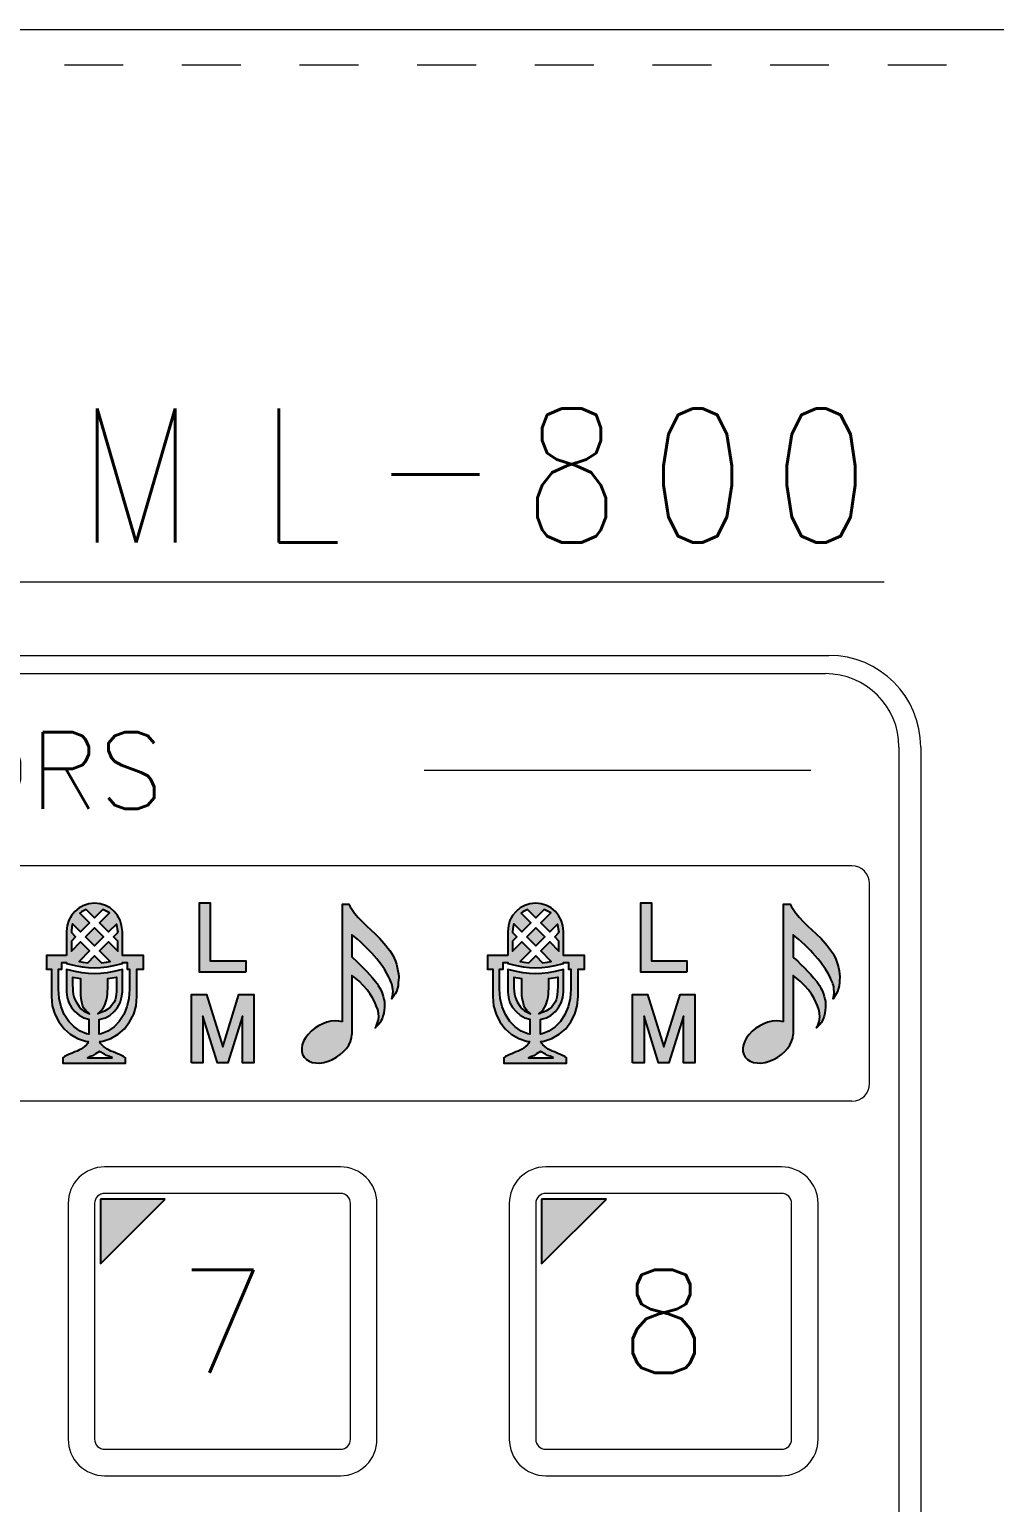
# Model space of a CAD drawing. Header units: inches. Extents: x 4.4 to 24.6, y 1.9 to 17.4.
# Drawn here: x 17.939 to 19.579, y 14.845 to 17.35 of the extents above; entities that cross this region are included whole.
import ezdxf
from ezdxf.enums import TextEntityAlignment as Align

# ---------------------------------------------------------------- set-up
doc = ezdxf.new("R2010")
doc.units = ezdxf.units.IN
doc.header["$LTSCALE"] = 0.4
doc.header["$MEASUREMENT"] = 0
doc.linetypes.add('HIDDEN', pattern=[0.375, 0.25, -0.125])
for name, color, linetype, lineweight in [('ML800-HIDDEN', 7, 'HIDDEN', 5), ('ML800-OBJECT', 7, 'Continuous', 15), ('ML800-TEXT', 7, 'Continuous', 9)]:
    doc.layers.add(name, color=color, linetype=linetype, lineweight=lineweight)
doc.layers.add('ML800-LED', color=251, linetype='Continuous')
doc.styles.add('LARGETEXT', font='romans.shx', dxfattribs={"height": 0.09})
doc.styles.add('ML1600', font='romans.shx', dxfattribs={"width": 0.85, "height": 0.3})

msp = doc.modelspace()

# ---------------------------------------------------------------- hatches: boundary and pattern name
at = {"layer": 'ML800-LED'}
h = msp.add_hatch(color=256, dxfattribs=at)
h.paths.add_polyline_path([(18.1323, 15.7754), (18.1113, 15.7754), (18.0968, 15.7754), (18.0968, 15.8164), (18.0953, 15.8264), (18.0928, 15.8354), (18.0883, 15.8434), (18.0828, 15.8504), (18.0758, 15.8564), (18.0678, 15.8604), (18.0588, 15.8634), (18.0493, 15.8644), (18.0393, 15.8634), (18.0308, 15.8604), (18.0228, 15.8564), (18.0158, 15.8504), (18.0098, 15.8434), (18.0053, 15.8354), (18.0028, 15.8264), (18.0018, 15.8164), (18.0018, 15.7754), (17.9673, 15.7754), (17.9673, 15.7526), (17.9675, 15.7524), (17.9763, 15.7524), (17.9763, 15.7054), (17.9773, 15.6899), (17.9818, 15.6754), (17.9883, 15.6624), (17.9973, 15.6509), (18.0078, 15.6414), (18.0203, 15.6344), (18.0338, 15.6299), (18.0385, 15.6293), (18.0371, 15.6259), (18.0353, 15.6234), (18.0321, 15.6204), (18.0291, 15.6184), (18.0261, 15.6164), (18.0226, 15.6144), (18.0196, 15.6129), (18.0156, 15.6114), (18.0121, 15.6099), (18.0086, 15.6084), (18.0051, 15.6069), (18.0016, 15.6054), (17.9981, 15.6034), (17.9951, 15.6014), (17.9951, 15.5924), (18.1016, 15.5924), (18.1016, 15.6014), (18.0986, 15.6034), (18.0951, 15.6054), (18.0916, 15.6069), (18.0881, 15.6084), (18.0846, 15.6099), (18.0811, 15.6114), (18.0771, 15.6129), (18.0741, 15.6144), (18.0706, 15.6164), (18.0676, 15.6184), (18.0646, 15.6204), (18.0614, 15.6234), (18.0596, 15.6259), (18.0582, 15.6292), (18.0633, 15.6299), (18.0768, 15.6344), (18.0893, 15.6414), (18.1003, 15.6509), (18.1088, 15.6624), (18.1158, 15.6754), (18.1198, 15.6899), (18.1213, 15.7054), (18.1213, 15.7524), (18.1323, 15.7524)])
h.paths.add_polyline_path([(17.9878, 15.7524), (17.9937, 15.7524), (17.9938, 15.7525), (17.9938, 15.7634), (18.0018, 15.7634), (18.0018, 15.7616), (18.0164, 15.7583), (18.028, 15.7563), (18.039, 15.7549), (18.0493, 15.7544), (18.0596, 15.7549), (18.0706, 15.7563), (18.0822, 15.7583), (18.0966, 15.7616), (18.0968, 15.7618), (18.0968, 15.7634), (18.1048, 15.7634), (18.1048, 15.7524), (18.1088, 15.7524), (18.1088, 15.7179), (18.1078, 15.7024), (18.1043, 15.6879), (18.0988, 15.6749), (18.0913, 15.6634), (18.0823, 15.6539), (18.0718, 15.6469), (18.0603, 15.6424), (18.0572, 15.6419), (18.0572, 15.6668), (18.0588, 15.6669), (18.0678, 15.6694), (18.0758, 15.6739), (18.0828, 15.6799), (18.0883, 15.6869), (18.0928, 15.6949), (18.0953, 15.7039), (18.0968, 15.7134), (18.0968, 15.7514), (18.0822, 15.7481), (18.0706, 15.7461), (18.0596, 15.7447), (18.0493, 15.7442), (18.039, 15.7447), (18.028, 15.7461), (18.0164, 15.7481), (18.0018, 15.7514), (18.0018, 15.7134), (18.0028, 15.7039), (18.0053, 15.6949), (18.0098, 15.6869), (18.0158, 15.6799), (18.0228, 15.6739), (18.0308, 15.6694), (18.0393, 15.6669), (18.0395, 15.6669), (18.0395, 15.6418), (18.0358, 15.6424), (18.0248, 15.6469), (18.0143, 15.6539), (18.0053, 15.6634), (17.9978, 15.6749), (17.9923, 15.6879), (17.9888, 15.7024), (17.9878, 15.7179)], flags=17)
h.paths.add_polyline_path([(18.0098, 15.7829), (18.0098, 15.7999), (18.017, 15.8071), (18.0098, 15.8143), (18.0098, 15.816), (18.0107, 15.8249), (18.0119, 15.8292), (18.0255, 15.8155), (18.0408, 15.8308), (18.0244, 15.8472), (18.0273, 15.8497), (18.0339, 15.853), (18.0351, 15.8535), (18.0493, 15.8393), (18.0634, 15.8534), (18.0647, 15.853), (18.0749, 15.8479), (18.0578, 15.8308), (18.0731, 15.8155), (18.0863, 15.8288), (18.0875, 15.8247), (18.0888, 15.8158), (18.0888, 15.8143), (18.0816, 15.8071), (18.0888, 15.7999), (18.0888, 15.7829), (18.0731, 15.7986), (18.0578, 15.7833), (18.0758, 15.7653), (18.0695, 15.7642), (18.061, 15.7631), (18.0493, 15.7748), (18.0376, 15.7631), (18.0292, 15.7642), (18.0228, 15.7653), (18.0408, 15.7833), (18.0255, 15.7986)], flags=16)
h.paths.add_polyline_path([(18.0118, 15.7382), (18.0257, 15.7355), (18.0257, 15.7229), (18.0258, 15.708), (18.0263, 15.7031), (18.0273, 15.6986), (18.0289, 15.691), (18.0307, 15.6866), (18.033, 15.6834), (18.0343, 15.6821), (18.0406, 15.6761), (18.0302, 15.6814), (18.0261, 15.6849), (18.023, 15.6885), (18.0179, 15.6967), (18.0159, 15.7008), (18.0141, 15.7053), (18.0131, 15.7094), (18.0124, 15.7145), (18.0121, 15.7196), (18.0118, 15.7246)], flags=16)
h.paths.add_polyline_path([(18.034, 15.8071), (18.0493, 15.8224), (18.0646, 15.8071), (18.0493, 15.7918)], flags=0)
h.paths.add_polyline_path([(18.0717, 15.736), (18.0867, 15.7388), (18.0867, 15.7242), (18.0866, 15.714), (18.0853, 15.7048), (18.0841, 15.7002), (18.0824, 15.6961), (18.0765, 15.688), (18.0719, 15.6844), (18.0663, 15.6808), (18.0546, 15.676), (18.0617, 15.6829), (18.0643, 15.6868), (18.0665, 15.6912), (18.0696, 15.7001), (18.0705, 15.7045), (18.071, 15.7094), (18.0713, 15.7139), (18.0716, 15.7193), (18.0717, 15.7238)], flags=16)
h.paths.add_polyline_path([(18.0576, 15.6121), (18.0659, 15.6074), (18.0695, 15.6056), (18.0737, 15.604), (18.0797, 15.6014), (18.0372, 15.6014), (18.0376, 15.6016), (18.042, 15.6035), (18.0459, 15.6049), (18.0507, 15.6082)], flags=16)
h = msp.add_hatch(color=256, dxfattribs=at)
h.paths.add_polyline_path([(18.2465, 15.8642), (18.2273, 15.8642), (18.2273, 15.7477), (18.3068, 15.7477), (18.3068, 15.7659), (18.2465, 15.7659)])
h.paths.add_polyline_path([(18.2396, 15.7092), (18.2138, 15.7092), (18.2138, 15.5927), (18.2334, 15.5927), (18.2334, 15.6725), (18.258, 15.5927), (18.2757, 15.5927), (18.3007, 15.6723), (18.3007, 15.5927), (18.3199, 15.5927), (18.3199, 15.7092), (18.2946, 15.7092), (18.2671, 15.62)])
h = msp.add_hatch(color=256, dxfattribs=at)
edge = h.paths.add_edge_path()
edge.add_line((18.5114, 15.8256), (18.5041, 15.8333))
edge.add_line((18.5041, 15.8333), (18.4977, 15.84))
edge.add_line((18.4977, 15.84), (18.4914, 15.8476))
edge.add_line((18.4914, 15.8476), (18.4869, 15.8541))
edge.add_line((18.4869, 15.8541), (18.4841, 15.8583))
edge.add_line((18.4841, 15.8583), (18.4818, 15.8626))
edge.add_line((18.4818, 15.8626), (18.4708, 15.8626))
edge.add_line((18.4708, 15.8626), (18.4708, 15.6625))
edge.add_ellipse((18.4441, 15.6284), major_axis=(0.0395, 0.0245), ratio=0.664119, start_angle=20.1276, end_angle=344.8088)
edge.add_line((18.4868, 15.6412), (18.4868, 15.6536))
edge.add_line((18.4868, 15.6536), (18.4868, 15.7415))
edge.add_line((18.4868, 15.7415), (18.4906, 15.7387))
edge.add_line((18.4906, 15.7387), (18.4991, 15.7315))
edge.add_line((18.4991, 15.7315), (18.5067, 15.7238))
edge.add_line((18.5067, 15.7238), (18.5128, 15.7172))
edge.add_line((18.5128, 15.7172), (18.5181, 15.7096))
edge.add_line((18.5181, 15.7096), (18.5219, 15.7032))
edge.add_line((18.5219, 15.7032), (18.5258, 15.6958))
edge.add_line((18.5258, 15.6958), (18.5282, 15.6896))
edge.add_line((18.5282, 15.6896), (18.5306, 15.6833))
edge.add_line((18.5306, 15.6833), (18.532, 15.6771))
edge.add_line((18.532, 15.6771), (18.5324, 15.6711))
edge.add_line((18.5324, 15.6711), (18.532, 15.6661))
edge.add_line((18.532, 15.6661), (18.531, 15.6632))
edge.add_line((18.531, 15.6632), (18.5305, 15.6612))
edge.add_line((18.5305, 15.6612), (18.5287, 15.6564))
edge.add_line((18.5287, 15.6564), (18.5278, 15.6544))
edge.add_line((18.5278, 15.6544), (18.5266, 15.6525))
edge.add_line((18.5266, 15.6525), (18.5322, 15.658))
edge.add_line((18.5322, 15.658), (18.5345, 15.6608))
edge.add_line((18.5345, 15.6608), (18.5368, 15.6646))
edge.add_line((18.5368, 15.6646), (18.5381, 15.6675))
edge.add_line((18.5381, 15.6675), (18.5396, 15.6724))
edge.add_line((18.5396, 15.6724), (18.5411, 15.6773))
edge.add_line((18.5411, 15.6773), (18.5416, 15.6822))
edge.add_line((18.5416, 15.6822), (18.542, 15.6872))
edge.add_line((18.542, 15.6872), (18.5422, 15.6922))
edge.add_line((18.5422, 15.6922), (18.542, 15.6973))
edge.add_line((18.542, 15.6973), (18.5411, 15.7014))
edge.add_line((18.5411, 15.7014), (18.5399, 15.7055))
edge.add_line((18.5399, 15.7055), (18.5386, 15.7097))
edge.add_line((18.5386, 15.7097), (18.5375, 15.7128))
edge.add_line((18.5375, 15.7128), (18.5359, 15.717))
edge.add_line((18.5359, 15.717), (18.5342, 15.7201))
edge.add_line((18.5342, 15.7201), (18.5315, 15.7244))
edge.add_line((18.5315, 15.7244), (18.5295, 15.7276))
edge.add_line((18.5295, 15.7276), (18.5271, 15.7309))
edge.add_line((18.5271, 15.7309), (18.5217, 15.7374))
edge.add_line((18.5217, 15.7374), (18.5169, 15.7429))
edge.add_line((18.5169, 15.7429), (18.512, 15.7484))
edge.add_line((18.512, 15.7484), (18.5062, 15.7546))
edge.add_line((18.5062, 15.7546), (18.4996, 15.7609))
edge.add_line((18.4996, 15.7609), (18.4941, 15.7662))
edge.add_line((18.4941, 15.7662), (18.4888, 15.7711))
edge.add_line((18.4888, 15.7711), (18.4868, 15.7729))
edge.add_line((18.4868, 15.7729), (18.4868, 15.8106))
edge.add_line((18.4868, 15.8106), (18.4906, 15.8075))
edge.add_line((18.4906, 15.8075), (18.4962, 15.8029))
edge.add_line((18.4962, 15.8029), (18.5013, 15.7984))
edge.add_line((18.5013, 15.7984), (18.5072, 15.7928))
edge.add_line((18.5072, 15.7928), (18.5118, 15.7884))
edge.add_line((18.5118, 15.7884), (18.5164, 15.7839))
edge.add_line((18.5164, 15.7839), (18.5206, 15.7795))
edge.add_line((18.5206, 15.7795), (18.5291, 15.7696))
edge.add_line((18.5291, 15.7696), (18.5327, 15.7653))
edge.add_line((18.5327, 15.7653), (18.5364, 15.7599))
edge.add_line((18.5364, 15.7599), (18.5421, 15.7519))
edge.add_line((18.5421, 15.7519), (18.5464, 15.745))
edge.add_line((18.5464, 15.745), (18.5498, 15.7384))
edge.add_line((18.5498, 15.7384), (18.5512, 15.7353))
edge.add_line((18.5512, 15.7353), (18.5536, 15.7294))
edge.add_line((18.5536, 15.7294), (18.5545, 15.7272))
edge.add_line((18.5545, 15.7272), (18.5554, 15.7243))
edge.add_line((18.5554, 15.7243), (18.556, 15.7214))
edge.add_line((18.556, 15.7214), (18.5564, 15.7174))
edge.add_line((18.5564, 15.7174), (18.5567, 15.7144))
edge.add_line((18.5567, 15.7144), (18.5566, 15.7113))
edge.add_line((18.5566, 15.7113), (18.5562, 15.7082))
edge.add_line((18.5562, 15.7082), (18.5554, 15.7046))
edge.add_line((18.5554, 15.7046), (18.5548, 15.7018))
edge.add_line((18.5548, 15.7018), (18.5601, 15.7102))
edge.add_line((18.5601, 15.7102), (18.5624, 15.7144))
edge.add_line((18.5624, 15.7144), (18.5642, 15.7196))
edge.add_line((18.5642, 15.7196), (18.5652, 15.7237))
edge.add_line((18.5652, 15.7237), (18.5657, 15.7298))
edge.add_line((18.5657, 15.7298), (18.5659, 15.7321))
edge.add_line((18.5659, 15.7321), (18.5664, 15.7389))
edge.add_line((18.5664, 15.7389), (18.5658, 15.744))
edge.add_line((18.5658, 15.744), (18.565, 15.7491))
edge.add_line((18.565, 15.7491), (18.5639, 15.7552))
edge.add_line((18.5639, 15.7552), (18.5624, 15.7604))
edge.add_line((18.5624, 15.7604), (18.5609, 15.7656))
edge.add_line((18.5609, 15.7656), (18.5588, 15.7708))
edge.add_line((18.5588, 15.7708), (18.5568, 15.775))
edge.add_line((18.5568, 15.775), (18.5542, 15.7793))
edge.add_line((18.5542, 15.7793), (18.5512, 15.7836))
edge.add_line((18.5512, 15.7836), (18.548, 15.7879))
edge.add_line((18.548, 15.7879), (18.5447, 15.7922))
edge.add_line((18.5447, 15.7922), (18.5413, 15.7966))
edge.add_line((18.5413, 15.7966), (18.5345, 15.8043))
edge.add_line((18.5345, 15.8043), (18.5262, 15.8121))
edge.add_line((18.5262, 15.8121), (18.5188, 15.8188))
edge.add_line((18.5188, 15.8188), (18.5114, 15.8256))
h = msp.add_hatch(color=256, dxfattribs=at)
h.paths.add_polyline_path([(18.8823, 15.7754), (18.8613, 15.7754), (18.8468, 15.7754), (18.8468, 15.8164), (18.8453, 15.8264), (18.8428, 15.8354), (18.8383, 15.8434), (18.8328, 15.8504), (18.8258, 15.8564), (18.8178, 15.8604), (18.8088, 15.8634), (18.7993, 15.8644), (18.7893, 15.8634), (18.7808, 15.8604), (18.7728, 15.8564), (18.7658, 15.8504), (18.7598, 15.8434), (18.7553, 15.8354), (18.7528, 15.8264), (18.7518, 15.8164), (18.7518, 15.7754), (18.7173, 15.7754), (18.7173, 15.7526), (18.7175, 15.7524), (18.7263, 15.7524), (18.7263, 15.7054), (18.7273, 15.6899), (18.7318, 15.6754), (18.7383, 15.6624), (18.7473, 15.6509), (18.7578, 15.6414), (18.7703, 15.6344), (18.7838, 15.6299), (18.7885, 15.6293), (18.7871, 15.6259), (18.7853, 15.6234), (18.7821, 15.6204), (18.7791, 15.6184), (18.7761, 15.6164), (18.7726, 15.6144), (18.7696, 15.6129), (18.7656, 15.6114), (18.7621, 15.6099), (18.7586, 15.6084), (18.7551, 15.6069), (18.7516, 15.6054), (18.7481, 15.6034), (18.7451, 15.6014), (18.7451, 15.5924), (18.8516, 15.5924), (18.8516, 15.6014), (18.8486, 15.6034), (18.8451, 15.6054), (18.8416, 15.6069), (18.8381, 15.6084), (18.8346, 15.6099), (18.8311, 15.6114), (18.8271, 15.6129), (18.8241, 15.6144), (18.8206, 15.6164), (18.8176, 15.6184), (18.8146, 15.6204), (18.8114, 15.6234), (18.8096, 15.6259), (18.8082, 15.6292), (18.8133, 15.6299), (18.8268, 15.6344), (18.8393, 15.6414), (18.8503, 15.6509), (18.8588, 15.6624), (18.8658, 15.6754), (18.8698, 15.6899), (18.8713, 15.7054), (18.8713, 15.7524), (18.8823, 15.7524)])
h.paths.add_polyline_path([(18.7378, 15.7524), (18.7437, 15.7524), (18.7438, 15.7525), (18.7438, 15.7634), (18.7518, 15.7634), (18.7518, 15.7616), (18.7664, 15.7583), (18.778, 15.7563), (18.789, 15.7549), (18.7993, 15.7544), (18.8096, 15.7549), (18.8206, 15.7563), (18.8322, 15.7583), (18.8466, 15.7616), (18.8468, 15.7618), (18.8468, 15.7634), (18.8548, 15.7634), (18.8548, 15.7524), (18.8588, 15.7524), (18.8588, 15.7179), (18.8578, 15.7024), (18.8543, 15.6879), (18.8488, 15.6749), (18.8413, 15.6634), (18.8323, 15.6539), (18.8218, 15.6469), (18.8103, 15.6424), (18.8072, 15.6419), (18.8072, 15.6668), (18.8088, 15.6669), (18.8178, 15.6694), (18.8258, 15.6739), (18.8328, 15.6799), (18.8383, 15.6869), (18.8428, 15.6949), (18.8453, 15.7039), (18.8468, 15.7134), (18.8468, 15.7514), (18.8322, 15.7481), (18.8206, 15.7461), (18.8096, 15.7447), (18.7993, 15.7442), (18.789, 15.7447), (18.778, 15.7461), (18.7664, 15.7481), (18.7518, 15.7514), (18.7518, 15.7134), (18.7528, 15.7039), (18.7553, 15.6949), (18.7598, 15.6869), (18.7658, 15.6799), (18.7728, 15.6739), (18.7808, 15.6694), (18.7893, 15.6669), (18.7895, 15.6669), (18.7895, 15.6418), (18.7858, 15.6424), (18.7748, 15.6469), (18.7643, 15.6539), (18.7553, 15.6634), (18.7478, 15.6749), (18.7423, 15.6879), (18.7388, 15.7024), (18.7378, 15.7179)], flags=17)
h.paths.add_polyline_path([(18.7598, 15.7829), (18.7598, 15.7999), (18.767, 15.8071), (18.7598, 15.8143), (18.7598, 15.816), (18.7607, 15.8249), (18.7619, 15.8292), (18.7755, 15.8155), (18.7908, 15.8308), (18.7744, 15.8472), (18.7773, 15.8497), (18.7839, 15.853), (18.7851, 15.8535), (18.7993, 15.8393), (18.8134, 15.8534), (18.8147, 15.853), (18.8249, 15.8479), (18.8078, 15.8308), (18.8231, 15.8155), (18.8363, 15.8288), (18.8375, 15.8247), (18.8388, 15.8158), (18.8388, 15.8143), (18.8316, 15.8071), (18.8388, 15.7999), (18.8388, 15.7829), (18.8231, 15.7986), (18.8078, 15.7833), (18.8258, 15.7653), (18.8195, 15.7642), (18.811, 15.7631), (18.7993, 15.7748), (18.7876, 15.7631), (18.7792, 15.7642), (18.7728, 15.7653), (18.7908, 15.7833), (18.7755, 15.7986)], flags=16)
h.paths.add_polyline_path([(18.7618, 15.7382), (18.7757, 15.7355), (18.7757, 15.7229), (18.7758, 15.708), (18.7763, 15.7031), (18.7773, 15.6986), (18.7789, 15.691), (18.7807, 15.6866), (18.783, 15.6834), (18.7843, 15.6821), (18.7906, 15.6761), (18.7802, 15.6814), (18.7761, 15.6849), (18.773, 15.6885), (18.7679, 15.6967), (18.7659, 15.7008), (18.7641, 15.7053), (18.7631, 15.7094), (18.7624, 15.7145), (18.7621, 15.7196), (18.7618, 15.7246)], flags=16)
h.paths.add_polyline_path([(18.784, 15.8071), (18.7993, 15.8224), (18.8146, 15.8071), (18.7993, 15.7918)], flags=0)
h.paths.add_polyline_path([(18.8217, 15.736), (18.8367, 15.7388), (18.8367, 15.7242), (18.8366, 15.714), (18.8353, 15.7048), (18.8341, 15.7002), (18.8324, 15.6961), (18.8265, 15.688), (18.8219, 15.6844), (18.8163, 15.6808), (18.8046, 15.676), (18.8117, 15.6829), (18.8143, 15.6868), (18.8165, 15.6912), (18.8196, 15.7001), (18.8205, 15.7045), (18.821, 15.7094), (18.8213, 15.7139), (18.8216, 15.7193), (18.8217, 15.7238)], flags=16)
h.paths.add_polyline_path([(18.8076, 15.6121), (18.8159, 15.6074), (18.8195, 15.6056), (18.8237, 15.604), (18.8297, 15.6014), (18.7872, 15.6014), (18.7876, 15.6016), (18.792, 15.6035), (18.7959, 15.6049), (18.8007, 15.6082)], flags=16)
h = msp.add_hatch(color=256, dxfattribs=at)
h.paths.add_polyline_path([(18.9965, 15.8642), (18.9773, 15.8642), (18.9773, 15.7477), (19.0568, 15.7477), (19.0568, 15.7659), (18.9965, 15.7659)])
h.paths.add_polyline_path([(18.9896, 15.7092), (18.9638, 15.7092), (18.9638, 15.5927), (18.9834, 15.5927), (18.9834, 15.6725), (19.008, 15.5927), (19.0257, 15.5927), (19.0507, 15.6723), (19.0507, 15.5927), (19.0699, 15.5927), (19.0699, 15.7092), (19.0446, 15.7092), (19.0171, 15.62)])
h = msp.add_hatch(color=256, dxfattribs=at)
edge = h.paths.add_edge_path()
edge.add_line((19.2614, 15.8256), (19.2541, 15.8333))
edge.add_line((19.2541, 15.8333), (19.2477, 15.84))
edge.add_line((19.2477, 15.84), (19.2414, 15.8476))
edge.add_line((19.2414, 15.8476), (19.2369, 15.8541))
edge.add_line((19.2369, 15.8541), (19.2341, 15.8583))
edge.add_line((19.2341, 15.8583), (19.2318, 15.8626))
edge.add_line((19.2318, 15.8626), (19.2208, 15.8626))
edge.add_line((19.2208, 15.8626), (19.2208, 15.6625))
edge.add_ellipse((19.1941, 15.6284), major_axis=(0.0395, 0.0245), ratio=0.664119, start_angle=20.1276, end_angle=344.8088)
edge.add_line((19.2368, 15.6412), (19.2368, 15.6536))
edge.add_line((19.2368, 15.6536), (19.2368, 15.7415))
edge.add_line((19.2368, 15.7415), (19.2406, 15.7387))
edge.add_line((19.2406, 15.7387), (19.2491, 15.7315))
edge.add_line((19.2491, 15.7315), (19.2567, 15.7238))
edge.add_line((19.2567, 15.7238), (19.2628, 15.7172))
edge.add_line((19.2628, 15.7172), (19.2681, 15.7096))
edge.add_line((19.2681, 15.7096), (19.2719, 15.7032))
edge.add_line((19.2719, 15.7032), (19.2758, 15.6958))
edge.add_line((19.2758, 15.6958), (19.2782, 15.6896))
edge.add_line((19.2782, 15.6896), (19.2806, 15.6833))
edge.add_line((19.2806, 15.6833), (19.282, 15.6771))
edge.add_line((19.282, 15.6771), (19.2824, 15.6711))
edge.add_line((19.2824, 15.6711), (19.282, 15.6661))
edge.add_line((19.282, 15.6661), (19.281, 15.6632))
edge.add_line((19.281, 15.6632), (19.2805, 15.6612))
edge.add_line((19.2805, 15.6612), (19.2787, 15.6564))
edge.add_line((19.2787, 15.6564), (19.2778, 15.6544))
edge.add_line((19.2778, 15.6544), (19.2766, 15.6525))
edge.add_line((19.2766, 15.6525), (19.2822, 15.658))
edge.add_line((19.2822, 15.658), (19.2845, 15.6608))
edge.add_line((19.2845, 15.6608), (19.2868, 15.6646))
edge.add_line((19.2868, 15.6646), (19.2881, 15.6675))
edge.add_line((19.2881, 15.6675), (19.2896, 15.6724))
edge.add_line((19.2896, 15.6724), (19.2911, 15.6773))
edge.add_line((19.2911, 15.6773), (19.2916, 15.6822))
edge.add_line((19.2916, 15.6822), (19.292, 15.6872))
edge.add_line((19.292, 15.6872), (19.2922, 15.6922))
edge.add_line((19.2922, 15.6922), (19.292, 15.6973))
edge.add_line((19.292, 15.6973), (19.2911, 15.7014))
edge.add_line((19.2911, 15.7014), (19.2899, 15.7055))
edge.add_line((19.2899, 15.7055), (19.2886, 15.7097))
edge.add_line((19.2886, 15.7097), (19.2875, 15.7128))
edge.add_line((19.2875, 15.7128), (19.2859, 15.717))
edge.add_line((19.2859, 15.717), (19.2842, 15.7201))
edge.add_line((19.2842, 15.7201), (19.2815, 15.7244))
edge.add_line((19.2815, 15.7244), (19.2795, 15.7276))
edge.add_line((19.2795, 15.7276), (19.2771, 15.7309))
edge.add_line((19.2771, 15.7309), (19.2717, 15.7374))
edge.add_line((19.2717, 15.7374), (19.2669, 15.7429))
edge.add_line((19.2669, 15.7429), (19.262, 15.7484))
edge.add_line((19.262, 15.7484), (19.2562, 15.7546))
edge.add_line((19.2562, 15.7546), (19.2496, 15.7609))
edge.add_line((19.2496, 15.7609), (19.2441, 15.7662))
edge.add_line((19.2441, 15.7662), (19.2388, 15.7711))
edge.add_line((19.2388, 15.7711), (19.2368, 15.7729))
edge.add_line((19.2368, 15.7729), (19.2368, 15.8106))
edge.add_line((19.2368, 15.8106), (19.2406, 15.8075))
edge.add_line((19.2406, 15.8075), (19.2462, 15.8029))
edge.add_line((19.2462, 15.8029), (19.2513, 15.7984))
edge.add_line((19.2513, 15.7984), (19.2572, 15.7928))
edge.add_line((19.2572, 15.7928), (19.2618, 15.7884))
edge.add_line((19.2618, 15.7884), (19.2664, 15.7839))
edge.add_line((19.2664, 15.7839), (19.2706, 15.7795))
edge.add_line((19.2706, 15.7795), (19.2791, 15.7696))
edge.add_line((19.2791, 15.7696), (19.2827, 15.7653))
edge.add_line((19.2827, 15.7653), (19.2864, 15.7599))
edge.add_line((19.2864, 15.7599), (19.2921, 15.7519))
edge.add_line((19.2921, 15.7519), (19.2964, 15.745))
edge.add_line((19.2964, 15.745), (19.2998, 15.7384))
edge.add_line((19.2998, 15.7384), (19.3012, 15.7353))
edge.add_line((19.3012, 15.7353), (19.3036, 15.7294))
edge.add_line((19.3036, 15.7294), (19.3045, 15.7272))
edge.add_line((19.3045, 15.7272), (19.3054, 15.7243))
edge.add_line((19.3054, 15.7243), (19.306, 15.7214))
edge.add_line((19.306, 15.7214), (19.3064, 15.7174))
edge.add_line((19.3064, 15.7174), (19.3067, 15.7144))
edge.add_line((19.3067, 15.7144), (19.3066, 15.7113))
edge.add_line((19.3066, 15.7113), (19.3062, 15.7082))
edge.add_line((19.3062, 15.7082), (19.3054, 15.7046))
edge.add_line((19.3054, 15.7046), (19.3048, 15.7018))
edge.add_line((19.3048, 15.7018), (19.3101, 15.7102))
edge.add_line((19.3101, 15.7102), (19.3124, 15.7144))
edge.add_line((19.3124, 15.7144), (19.3142, 15.7196))
edge.add_line((19.3142, 15.7196), (19.3152, 15.7237))
edge.add_line((19.3152, 15.7237), (19.3157, 15.7298))
edge.add_line((19.3157, 15.7298), (19.3159, 15.7321))
edge.add_line((19.3159, 15.7321), (19.3164, 15.7389))
edge.add_line((19.3164, 15.7389), (19.3158, 15.744))
edge.add_line((19.3158, 15.744), (19.315, 15.7491))
edge.add_line((19.315, 15.7491), (19.3139, 15.7552))
edge.add_line((19.3139, 15.7552), (19.3124, 15.7604))
edge.add_line((19.3124, 15.7604), (19.3109, 15.7656))
edge.add_line((19.3109, 15.7656), (19.3088, 15.7708))
edge.add_line((19.3088, 15.7708), (19.3068, 15.775))
edge.add_line((19.3068, 15.775), (19.3042, 15.7793))
edge.add_line((19.3042, 15.7793), (19.3012, 15.7836))
edge.add_line((19.3012, 15.7836), (19.298, 15.7879))
edge.add_line((19.298, 15.7879), (19.2947, 15.7922))
edge.add_line((19.2947, 15.7922), (19.2913, 15.7966))
edge.add_line((19.2913, 15.7966), (19.2845, 15.8043))
edge.add_line((19.2845, 15.8043), (19.2762, 15.8121))
edge.add_line((19.2762, 15.8121), (19.2688, 15.8188))
edge.add_line((19.2688, 15.8188), (19.2614, 15.8256))
for points in [[(18.1694, 15.361), (18.0594, 15.361), (18.0594, 15.251)], [(18.9194, 15.361), (18.8094, 15.361), (18.8094, 15.251)]]:
    msp.add_hatch(color=256, dxfattribs=at).paths.add_polyline_path(points)

# ---------------------------------------------------------------- linework, layer by layer
at = {"layer": 'ML800-HIDDEN'}
msp.add_line((5.3979, 17.2895), (22.3859, 17.2895), dxfattribs=at)
at = {"layer": 'ML800-LED'}
for p, q in [((18.0594, 15.251), (18.1694, 15.361)), ((18.0594, 15.361), (18.0594, 15.251)), ((18.1694, 15.361), (18.0594, 15.361)), ((18.8094, 15.251), (18.9194, 15.361)), ((18.8094, 15.361), (18.8094, 15.251)), ((18.9194, 15.361), (18.8094, 15.361))]:
    msp.add_line(p, q, dxfattribs=at)
for points in [[(18.0018, 15.7754), (17.9673, 15.7754), (17.9673, 15.7524), (17.9763, 15.7524), (17.9763, 15.7054), (17.9773, 15.6899), (17.9818, 15.6754), (17.9883, 15.6624), (17.9973, 15.6509), (18.0078, 15.6414), (18.0203, 15.6344), (18.0338, 15.6299), (18.0385, 15.6293), (18.0371, 15.6259), (18.0353, 15.6234), (18.0321, 15.6204), (18.0291, 15.6184), (18.0261, 15.6164), (18.0226, 15.6144), (18.0196, 15.6129), (18.0156, 15.6114), (18.0121, 15.6099), (18.0086, 15.6084), (18.0051, 15.6069), (18.0016, 15.6054), (17.9981, 15.6034), (17.9951, 15.6014), (17.9951, 15.5924), (18.1016, 15.5924), (18.1016, 15.6014), (18.0986, 15.6034), (18.0951, 15.6054), (18.0916, 15.6069), (18.0881, 15.6084), (18.0846, 15.6099), (18.0811, 15.6114), (18.0771, 15.6129), (18.0741, 15.6144), (18.0706, 15.6164), (18.0676, 15.6184), (18.0646, 15.6204), (18.0614, 15.6234), (18.0596, 15.6259), (18.0582, 15.6292), (18.0633, 15.6299), (18.0768, 15.6344), (18.0893, 15.6414), (18.1003, 15.6509), (18.1088, 15.6624), (18.1158, 15.6754), (18.1198, 15.6899), (18.1213, 15.7054), (18.1213, 15.7524), (18.1323, 15.7524), (18.1323, 15.7754), (18.1113, 15.7754), (18.0968, 15.7754), (18.0968, 15.8164), (18.0953, 15.8264), (18.0928, 15.8354), (18.0883, 15.8434), (18.0828, 15.8504), (18.0758, 15.8564), (18.0678, 15.8604), (18.0588, 15.8634), (18.0493, 15.8644), (18.0393, 15.8634), (18.0308, 15.8604), (18.0228, 15.8564), (18.0158, 15.8504), (18.0098, 15.8434), (18.0053, 15.8354), (18.0028, 15.8264), (18.0018, 15.8164), (18.0018, 15.7754)], [(18.4708, 15.6625), (18.4708, 15.8626), (18.4818, 15.8626), (18.4841, 15.8583), (18.4869, 15.8541), (18.4914, 15.8476), (18.4977, 15.84), (18.5041, 15.8333), (18.5114, 15.8256), (18.5188, 15.8188), (18.5262, 15.8121), (18.5345, 15.8043), (18.5413, 15.7966), (18.5447, 15.7922), (18.548, 15.7879), (18.5512, 15.7836), (18.5542, 15.7793), (18.5568, 15.775), (18.5588, 15.7708), (18.5609, 15.7656), (18.5624, 15.7604), (18.5639, 15.7552), (18.565, 15.7491), (18.5658, 15.744), (18.5664, 15.7389), (18.5659, 15.7321), (18.5657, 15.7298), (18.5652, 15.7237), (18.5642, 15.7196), (18.5624, 15.7144), (18.5601, 15.7102), (18.5548, 15.7018), (18.5554, 15.7046), (18.5562, 15.7082), (18.5566, 15.7113), (18.5567, 15.7144), (18.5564, 15.7174), (18.556, 15.7214), (18.5554, 15.7243), (18.5545, 15.7272), (18.5536, 15.7294), (18.5512, 15.7353), (18.5498, 15.7384), (18.5464, 15.745), (18.5421, 15.7519), (18.5364, 15.7599), (18.5327, 15.7653), (18.5291, 15.7696), (18.5206, 15.7795), (18.5164, 15.7839), (18.5118, 15.7884), (18.5072, 15.7928), (18.5013, 15.7984), (18.4962, 15.8029), (18.4906, 15.8075), (18.4868, 15.8106), (18.4868, 15.7729), (18.4888, 15.7711), (18.4941, 15.7662), (18.4996, 15.7609), (18.5062, 15.7546), (18.512, 15.7484), (18.5169, 15.7429), (18.5217, 15.7374), (18.5271, 15.7309), (18.5295, 15.7276), (18.5315, 15.7244), (18.5342, 15.7201), (18.5359, 15.717), (18.5375, 15.7128), (18.5386, 15.7097), (18.5399, 15.7055), (18.5411, 15.7014), (18.542, 15.6973), (18.5422, 15.6922), (18.542, 15.6872), (18.5416, 15.6822), (18.5411, 15.6773), (18.5396, 15.6724), (18.5381, 15.6675), (18.5368, 15.6646), (18.5345, 15.6608), (18.5322, 15.658), (18.5266, 15.6525), (18.5278, 15.6544), (18.5287, 15.6564), (18.5305, 15.6612), (18.531, 15.6632), (18.532, 15.6661), (18.5324, 15.6711), (18.532, 15.6771), (18.5306, 15.6833), (18.5282, 15.6896), (18.5258, 15.6958), (18.5219, 15.7032), (18.5181, 15.7096), (18.5128, 15.7172), (18.5067, 15.7238), (18.4991, 15.7315), (18.4906, 15.7387), (18.4868, 15.7415), (18.4868, 15.6536), (18.4868, 15.6412)], [(18.7518, 15.7754), (18.7173, 15.7754), (18.7173, 15.7524), (18.7263, 15.7524), (18.7263, 15.7054), (18.7273, 15.6899), (18.7318, 15.6754), (18.7383, 15.6624), (18.7473, 15.6509), (18.7578, 15.6414), (18.7703, 15.6344), (18.7838, 15.6299), (18.7885, 15.6293), (18.7871, 15.6259), (18.7853, 15.6234), (18.7821, 15.6204), (18.7791, 15.6184), (18.7761, 15.6164), (18.7726, 15.6144), (18.7696, 15.6129), (18.7656, 15.6114), (18.7621, 15.6099), (18.7586, 15.6084), (18.7551, 15.6069), (18.7516, 15.6054), (18.7481, 15.6034), (18.7451, 15.6014), (18.7451, 15.5924), (18.8516, 15.5924), (18.8516, 15.6014), (18.8486, 15.6034), (18.8451, 15.6054), (18.8416, 15.6069), (18.8381, 15.6084), (18.8346, 15.6099), (18.8311, 15.6114), (18.8271, 15.6129), (18.8241, 15.6144), (18.8206, 15.6164), (18.8176, 15.6184), (18.8146, 15.6204), (18.8114, 15.6234), (18.8096, 15.6259), (18.8082, 15.6292), (18.8133, 15.6299), (18.8268, 15.6344), (18.8393, 15.6414), (18.8503, 15.6509), (18.8588, 15.6624), (18.8658, 15.6754), (18.8698, 15.6899), (18.8713, 15.7054), (18.8713, 15.7524), (18.8823, 15.7524), (18.8823, 15.7754), (18.8613, 15.7754), (18.8468, 15.7754), (18.8468, 15.8164), (18.8453, 15.8264), (18.8428, 15.8354), (18.8383, 15.8434), (18.8328, 15.8504), (18.8258, 15.8564), (18.8178, 15.8604), (18.8088, 15.8634), (18.7993, 15.8644), (18.7893, 15.8634), (18.7808, 15.8604), (18.7728, 15.8564), (18.7658, 15.8504), (18.7598, 15.8434), (18.7553, 15.8354), (18.7528, 15.8264), (18.7518, 15.8164), (18.7518, 15.7754)], [(19.2208, 15.6625), (19.2208, 15.8626), (19.2318, 15.8626), (19.2341, 15.8583), (19.2369, 15.8541), (19.2414, 15.8476), (19.2477, 15.84), (19.2541, 15.8333), (19.2614, 15.8256), (19.2688, 15.8188), (19.2762, 15.8121), (19.2845, 15.8043), (19.2913, 15.7966), (19.2947, 15.7922), (19.298, 15.7879), (19.3012, 15.7836), (19.3042, 15.7793), (19.3068, 15.775), (19.3088, 15.7708), (19.3109, 15.7656), (19.3124, 15.7604), (19.3139, 15.7552), (19.315, 15.7491), (19.3158, 15.744), (19.3164, 15.7389), (19.3159, 15.7321), (19.3157, 15.7298), (19.3152, 15.7237), (19.3142, 15.7196), (19.3124, 15.7144), (19.3101, 15.7102), (19.3048, 15.7018), (19.3054, 15.7046), (19.3062, 15.7082), (19.3066, 15.7113), (19.3067, 15.7144), (19.3064, 15.7174), (19.306, 15.7214), (19.3054, 15.7243), (19.3045, 15.7272), (19.3036, 15.7294), (19.3012, 15.7353), (19.2998, 15.7384), (19.2964, 15.745), (19.2921, 15.7519), (19.2864, 15.7599), (19.2827, 15.7653), (19.2791, 15.7696), (19.2706, 15.7795), (19.2664, 15.7839), (19.2618, 15.7884), (19.2572, 15.7928), (19.2513, 15.7984), (19.2462, 15.8029), (19.2406, 15.8075), (19.2368, 15.8106), (19.2368, 15.7729), (19.2388, 15.7711), (19.2441, 15.7662), (19.2496, 15.7609), (19.2562, 15.7546), (19.262, 15.7484), (19.2669, 15.7429), (19.2717, 15.7374), (19.2771, 15.7309), (19.2795, 15.7276), (19.2815, 15.7244), (19.2842, 15.7201), (19.2859, 15.717), (19.2875, 15.7128), (19.2886, 15.7097), (19.2899, 15.7055), (19.2911, 15.7014), (19.292, 15.6973), (19.2922, 15.6922), (19.292, 15.6872), (19.2916, 15.6822), (19.2911, 15.6773), (19.2896, 15.6724), (19.2881, 15.6675), (19.2868, 15.6646), (19.2845, 15.6608), (19.2822, 15.658), (19.2766, 15.6525), (19.2778, 15.6544), (19.2787, 15.6564), (19.2805, 15.6612), (19.281, 15.6632), (19.282, 15.6661), (19.2824, 15.6711), (19.282, 15.6771), (19.2806, 15.6833), (19.2782, 15.6896), (19.2758, 15.6958), (19.2719, 15.7032), (19.2681, 15.7096), (19.2628, 15.7172), (19.2567, 15.7238), (19.2491, 15.7315), (19.2406, 15.7387), (19.2368, 15.7415), (19.2368, 15.6536), (19.2368, 15.6412)], [(18.0265, 15.8491), (18.0273, 15.8497)], [(18.7765, 15.8491), (18.7773, 15.8497)], [(18.0883, 15.819), (18.0888, 15.8158)], [(18.8383, 15.819), (18.8388, 15.8158)], [(17.9675, 15.7524), (17.9673, 15.7526)], [(17.9943, 15.7634), (18.0018, 15.7634), (18.0018, 15.7616), (18.0164, 15.7583), (18.028, 15.7563), (18.039, 15.7549), (18.0493, 15.7544), (18.0596, 15.7549), (18.0706, 15.7563), (18.0822, 15.7583), (18.0968, 15.7616), (18.0968, 15.7634), (18.1048, 15.7634), (18.1048, 15.7524), (18.1088, 15.7524), (18.1088, 15.7179), (18.1078, 15.7024), (18.1043, 15.6879), (18.0988, 15.6749), (18.0913, 15.6634), (18.0823, 15.6539), (18.0718, 15.6469), (18.0603, 15.6424), (18.0572, 15.6419), (18.0572, 15.6668), (18.0588, 15.6669), (18.0678, 15.6694), (18.0758, 15.6739), (18.0828, 15.6799), (18.0883, 15.6869), (18.0928, 15.6949), (18.0953, 15.7039), (18.0968, 15.7134), (18.0968, 15.7514), (18.0822, 15.7481), (18.0706, 15.7461), (18.0596, 15.7447), (18.0493, 15.7442), (18.039, 15.7447), (18.028, 15.7461), (18.0164, 15.7481), (18.0018, 15.7514), (18.0018, 15.7134), (18.0028, 15.7039), (18.0053, 15.6949), (18.0098, 15.6869), (18.0158, 15.6799), (18.0228, 15.6739), (18.0308, 15.6694), (18.0393, 15.6669), (18.0395, 15.6669), (18.0395, 15.6418), (18.0358, 15.6424), (18.0248, 15.6469), (18.0143, 15.6539), (18.0053, 15.6634), (17.9978, 15.6749), (17.9923, 15.6879), (17.9888, 15.7024), (17.9878, 15.7179), (17.9878, 15.7524), (17.9938, 15.7524), (17.9938, 15.7634), (18.0018, 15.7634)], [(17.9937, 15.7524), (17.9938, 15.7525)], [(18.0018, 15.7616), (18.0018, 15.7634)], [(18.0966, 15.7616), (18.0968, 15.7618)], [(18.7175, 15.7524), (18.7173, 15.7526)], [(18.7443, 15.7634), (18.7518, 15.7634), (18.7518, 15.7616), (18.7664, 15.7583), (18.778, 15.7563), (18.789, 15.7549), (18.7993, 15.7544), (18.8096, 15.7549), (18.8206, 15.7563), (18.8322, 15.7583), (18.8468, 15.7616), (18.8468, 15.7634), (18.8548, 15.7634), (18.8548, 15.7524), (18.8588, 15.7524), (18.8588, 15.7179), (18.8578, 15.7024), (18.8543, 15.6879), (18.8488, 15.6749), (18.8413, 15.6634), (18.8323, 15.6539), (18.8218, 15.6469), (18.8103, 15.6424), (18.8072, 15.6419), (18.8072, 15.6668), (18.8088, 15.6669), (18.8178, 15.6694), (18.8258, 15.6739), (18.8328, 15.6799), (18.8383, 15.6869), (18.8428, 15.6949), (18.8453, 15.7039), (18.8468, 15.7134), (18.8468, 15.7514), (18.8322, 15.7481), (18.8206, 15.7461), (18.8096, 15.7447), (18.7993, 15.7442), (18.789, 15.7447), (18.778, 15.7461), (18.7664, 15.7481), (18.7518, 15.7514), (18.7518, 15.7134), (18.7528, 15.7039), (18.7553, 15.6949), (18.7598, 15.6869), (18.7658, 15.6799), (18.7728, 15.6739), (18.7808, 15.6694), (18.7893, 15.6669), (18.7895, 15.6669), (18.7895, 15.6418), (18.7858, 15.6424), (18.7748, 15.6469), (18.7643, 15.6539), (18.7553, 15.6634), (18.7478, 15.6749), (18.7423, 15.6879), (18.7388, 15.7024), (18.7378, 15.7179), (18.7378, 15.7524), (18.7438, 15.7524), (18.7438, 15.7634), (18.7518, 15.7634)], [(18.7437, 15.7524), (18.7438, 15.7525)], [(18.7518, 15.7616), (18.7518, 15.7634)], [(18.8466, 15.7616), (18.8468, 15.7618)], [(18.0343, 15.6821), (18.033, 15.6834)], [(18.7843, 15.6821), (18.783, 15.6834)]]:
    msp.add_lwpolyline(points, dxfattribs=at)
for points in [[(18.061, 15.7631), (18.0695, 15.7642), (18.0758, 15.7653), (18.0578, 15.7833), (18.0731, 15.7986), (18.0888, 15.7829), (18.0888, 15.7999), (18.0816, 15.8071), (18.0888, 15.8143), (18.0888, 15.8158), (18.0875, 15.8247), (18.0863, 15.8288), (18.0731, 15.8155), (18.0578, 15.8308), (18.0749, 15.8479), (18.0647, 15.853), (18.0634, 15.8534), (18.0493, 15.8393), (18.0351, 15.8535), (18.0339, 15.853), (18.0273, 15.8497), (18.0244, 15.8472), (18.0408, 15.8308), (18.0255, 15.8155), (18.0119, 15.8292), (18.0107, 15.8249), (18.0098, 15.816), (18.0098, 15.8143), (18.017, 15.8071), (18.0098, 15.7999), (18.0098, 15.7829), (18.0255, 15.7986), (18.0408, 15.7833), (18.0228, 15.7653), (18.0292, 15.7642), (18.0376, 15.7631), (18.0493, 15.7748)], [(18.3068, 15.7477), (18.3068, 15.7659), (18.2465, 15.7659), (18.2465, 15.8642), (18.2273, 15.8642), (18.2273, 15.7477)], [(18.811, 15.7631), (18.8195, 15.7642), (18.8258, 15.7653), (18.8078, 15.7833), (18.8231, 15.7986), (18.8388, 15.7829), (18.8388, 15.7999), (18.8316, 15.8071), (18.8388, 15.8143), (18.8388, 15.8158), (18.8375, 15.8247), (18.8363, 15.8288), (18.8231, 15.8155), (18.8078, 15.8308), (18.8249, 15.8479), (18.8147, 15.853), (18.8134, 15.8534), (18.7993, 15.8393), (18.7851, 15.8535), (18.7839, 15.853), (18.7773, 15.8497), (18.7744, 15.8472), (18.7908, 15.8308), (18.7755, 15.8155), (18.7619, 15.8292), (18.7607, 15.8249), (18.7598, 15.816), (18.7598, 15.8143), (18.767, 15.8071), (18.7598, 15.7999), (18.7598, 15.7829), (18.7755, 15.7986), (18.7908, 15.7833), (18.7728, 15.7653), (18.7792, 15.7642), (18.7876, 15.7631), (18.7993, 15.7748)], [(19.0568, 15.7477), (19.0568, 15.7659), (18.9965, 15.7659), (18.9965, 15.8642), (18.9773, 15.8642), (18.9773, 15.7477)], [(18.034, 15.8071), (18.0493, 15.8224), (18.0646, 15.8071), (18.0493, 15.7918)], [(18.784, 15.8071), (18.7993, 15.8224), (18.8146, 15.8071), (18.7993, 15.7918)], [(18.0118, 15.7246), (18.0121, 15.7196), (18.0124, 15.7145), (18.0131, 15.7094), (18.0141, 15.7053), (18.0159, 15.7008), (18.0179, 15.6967), (18.023, 15.6885), (18.0261, 15.6849), (18.0302, 15.6814), (18.0406, 15.6761), (18.0331, 15.6832), (18.0307, 15.6866), (18.0289, 15.691), (18.0273, 15.6986), (18.0263, 15.7031), (18.0258, 15.708), (18.0257, 15.7229), (18.0257, 15.7355), (18.0118, 15.7382)], [(18.0867, 15.7242), (18.0866, 15.714), (18.0853, 15.7048), (18.0841, 15.7002), (18.0824, 15.6961), (18.0765, 15.688), (18.0719, 15.6844), (18.0663, 15.6808), (18.0546, 15.676), (18.0617, 15.6829), (18.0643, 15.6868), (18.0665, 15.6912), (18.0696, 15.7001), (18.0705, 15.7045), (18.071, 15.7094), (18.0713, 15.7139), (18.0716, 15.7193), (18.0717, 15.7238), (18.0717, 15.736), (18.0867, 15.7388)], [(18.7618, 15.7246), (18.7621, 15.7196), (18.7624, 15.7145), (18.7631, 15.7094), (18.7641, 15.7053), (18.7659, 15.7008), (18.7679, 15.6967), (18.773, 15.6885), (18.7761, 15.6849), (18.7802, 15.6814), (18.7906, 15.6761), (18.7831, 15.6832), (18.7807, 15.6866), (18.7789, 15.691), (18.7773, 15.6986), (18.7763, 15.7031), (18.7758, 15.708), (18.7757, 15.7229), (18.7757, 15.7355), (18.7618, 15.7382)], [(18.8367, 15.7242), (18.8366, 15.714), (18.8353, 15.7048), (18.8341, 15.7002), (18.8324, 15.6961), (18.8265, 15.688), (18.8219, 15.6844), (18.8163, 15.6808), (18.8046, 15.676), (18.8117, 15.6829), (18.8143, 15.6868), (18.8165, 15.6912), (18.8196, 15.7001), (18.8205, 15.7045), (18.821, 15.7094), (18.8213, 15.7139), (18.8216, 15.7193), (18.8217, 15.7238), (18.8217, 15.736), (18.8367, 15.7388)], [(18.2138, 15.5927), (18.2138, 15.7092), (18.2396, 15.7092), (18.2671, 15.62), (18.2946, 15.7092), (18.3199, 15.7092), (18.3199, 15.5927), (18.3007, 15.5927), (18.3007, 15.6723), (18.2757, 15.5927), (18.258, 15.5927), (18.2334, 15.6725), (18.2334, 15.5927)], [(18.9638, 15.5927), (18.9638, 15.7092), (18.9896, 15.7092), (19.0171, 15.62), (19.0446, 15.7092), (19.0699, 15.7092), (19.0699, 15.5927), (19.0507, 15.5927), (19.0507, 15.6723), (19.0257, 15.5927), (19.008, 15.5927), (18.9834, 15.6725), (18.9834, 15.5927)], [(18.0797, 15.6014), (18.0737, 15.604), (18.0695, 15.6056), (18.0659, 15.6074), (18.0576, 15.6121), (18.0507, 15.6082), (18.0459, 15.6049), (18.042, 15.6035), (18.0376, 15.6016), (18.0372, 15.6014)], [(18.8297, 15.6014), (18.8237, 15.604), (18.8195, 15.6056), (18.8159, 15.6074), (18.8076, 15.6121), (18.8007, 15.6082), (18.7959, 15.6049), (18.792, 15.6035), (18.7876, 15.6016), (18.7872, 15.6014)]]:
    msp.add_lwpolyline(points, close=True, dxfattribs=at)
for centre in [(18.4441, 15.6284), (19.1941, 15.6284)]:
    msp.add_ellipse(centre, major_axis=(0.0395, 0.0245), ratio=0.664119, start_param=0.504262, end_param=5.895068, dxfattribs=at)
at = {"layer": 'ML800-OBJECT'}
for p, q in [((5.3269, 17.3495), (22.4569, 17.3495)), ((12.7359, 16.2855), (19.2979, 16.2855)), ((12.7419, 16.2545), (19.2919, 16.2545)), ((19.4169, 16.1295), (19.4169, 12.9665)), ((19.4539, 16.1295), (19.4539, 11.1915)), ((19.3369, 15.9276), (12.6969, 15.9276)), ((19.3669, 15.5576), (19.3669, 15.8976)), ((19.3369, 15.5276), (12.6969, 15.5276))]:
    msp.add_line(p, q, dxfattribs=at)
for points in [[(18.0664, 15.416, 0.414214), (18.0044, 15.354), (18.0044, 14.953, 0.414214), (18.0664, 14.891), (18.4674, 14.891, 0.414214), (18.5294, 14.953), (18.5294, 15.354, 0.414214), (18.4674, 15.416)], [(18.8164, 15.416, 0.414214), (18.7544, 15.354), (18.7544, 14.953, 0.414214), (18.8164, 14.891), (19.2174, 14.891, 0.414214), (19.2794, 14.953), (19.2794, 15.354, 0.414214), (19.2174, 15.416)], [(18.0664, 15.371, 0.414214), (18.0494, 15.354), (18.0494, 14.953, 0.414214), (18.0664, 14.936), (18.4674, 14.936, 0.414214), (18.4844, 14.953), (18.4844, 15.354, 0.414214), (18.4674, 15.371)], [(18.8164, 15.371, 0.414214), (18.7994, 15.354), (18.7994, 14.953, 0.414214), (18.8164, 14.936), (19.2174, 14.936, 0.414214), (19.2344, 14.953), (19.2344, 15.354, 0.414214), (19.2174, 15.371)]]:
    msp.add_lwpolyline(points, format="xyb", close=True, dxfattribs=at)
for centre, radius, start, end in [((19.2979, 16.1295), 0.156, 0, 90), ((19.2919, 16.1295), 0.125, 0, 90), ((19.3369, 15.8976), 0.03, 0, 90), ((19.3369, 15.5576), 0.03, 270, 0)]:
    msp.add_arc(centre, radius, start, end, dxfattribs=at)
at = {"layer": 'ML800-TEXT'}
for p, q in [((12.6419, 16.4105), (19.3919, 16.4105)), ((19.2669, 16.0901), (18.6097, 16.0901))]:
    msp.add_line(p, q, dxfattribs=at)

# ---------------------------------------------------------------- texts
at = {"layer": 'ML800-TEXT', "style": 'ML1600', "width": 0.85}
for s, p in [('M', (18.0203, 16.4772)), ('L', (18.3296, 16.4772)), ('8', (18.7773, 16.4772)), ('0', (18.9916, 16.4772)), ('0', (19.2014, 16.4772)), ('-', (18.5211, 16.4954))]:
    msp.add_text(s, height=0.228, dxfattribs=at).set_placement(p)
at = {"layer": 'ML800-TEXT', "style": 'LARGETEXT'}
for s, height, p in [('ROOM CONTROL SELECT AND STATUS INDICATORS', 0.13, (16.0169, 16.0898)), ('7', 0.175, (18.2669, 15.1535)), ('8', 0.175, (19.0169, 15.1535))]:
    msp.add_text(s, height=height, dxfattribs=at).set_placement(p, align=Align.MIDDLE)

doc.saveas('drawing.dxf')
